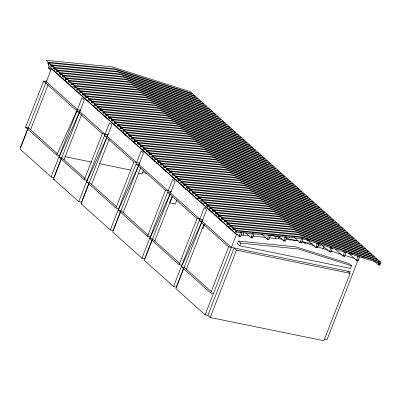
<?xml version="1.0" encoding="UTF-8"?>
<svg xmlns="http://www.w3.org/2000/svg" width="401" height="401" viewBox="0 0 401 401"><rect width="100%" height="100%" fill="white"/><g stroke="black" fill="none" stroke-linecap="round" stroke-linejoin="round"><path stroke-width="0.6" d="M50.451 64.18L48.596 63.995L47.874 63.348L48.185 62.22L46.02 60.28L112.135 66.852L190.345 91.684L192.51 93.618L114.3 68.792L48.185 62.22M48.596 63.995L48.912 62.867L115.022 69.438L193.232 94.27L195.397 96.205L117.187 71.378L51.077 64.807L48.912 62.867M53.96 66.827L51.483 66.581L50.762 65.934L51.077 64.807M51.483 66.581L51.799 65.453L117.909 72.025L196.124 96.852L198.289 98.791L120.074 73.964L53.965 67.393L51.799 65.453M56.847 69.413L54.376 69.167L53.649 68.521L53.965 67.393M54.376 69.167L54.686 68.04L120.796 74.611L199.011 99.438L201.177 101.378L122.962 76.551L56.852 69.98L54.686 68.04M59.117 71.939L57.263 71.754L56.541 71.107L56.852 69.98M57.263 71.754L57.574 70.626L123.683 77.198L201.898 102.024L204.064 103.964L125.849 79.137L59.739 72.566L57.574 70.626M62.621 74.586L60.15 74.34L59.428 73.694L59.739 72.566M60.15 74.34L60.461 73.213L126.571 79.784L204.786 104.611L206.951 106.551L128.736 81.724L62.626 75.152L60.461 73.213M64.892 77.112L63.037 76.927L62.315 76.28L62.626 75.152M63.037 76.927L63.348 75.799L129.458 82.37L207.673 107.197L209.838 109.137L131.623 84.31L65.513 77.734L63.348 75.799M68.396 79.759L65.924 79.513L65.203 78.867L65.513 77.734M65.924 79.513L66.235 78.385L132.35 84.957L210.56 109.784L212.725 111.724L134.515 86.897L68.401 80.32L66.235 78.385M70.666 82.285L68.812 82.1L68.09 81.453L68.401 80.32M68.812 82.1L69.127 80.972L135.237 87.543L213.447 112.37L215.613 114.31L137.403 89.483L71.293 82.907L69.127 80.972M74.175 84.932L71.699 84.686L70.977 84.04L71.293 82.907M71.699 84.686L72.015 83.558L138.124 90.13L216.339 114.957L218.505 116.897L140.29 92.07L74.18 85.493L72.015 83.558M77.062 87.518L74.591 87.273L73.864 86.626L74.18 85.493M74.591 87.273L74.902 86.14L141.012 92.716L219.227 117.543L221.392 119.483L143.177 94.656L77.067 88.08L74.902 86.14M79.949 90.105L77.478 89.859L76.756 89.212L77.067 88.08M77.478 89.859L77.789 88.726L143.899 95.303L222.114 120.13L224.279 122.069L146.064 97.242L79.954 90.666L77.789 88.726M82.22 92.631L80.365 92.446L79.644 91.799L79.954 90.666M80.365 92.446L80.676 91.313L146.786 97.889L225.001 122.716L227.166 124.656L148.951 99.829L82.842 93.253L80.676 91.313M85.724 95.278L83.253 95.032L82.531 94.385L82.842 93.253M83.253 95.032L83.563 93.899L149.673 100.476L227.888 125.302L230.054 127.242L151.839 102.415L85.729 95.839L83.563 93.899M88.611 97.864L86.14 97.618L85.418 96.972L85.729 95.839M86.14 97.618L86.456 96.486L152.565 103.062L230.775 127.889L232.941 129.829L154.731 105.002L88.621 98.425L86.456 96.486M88.621 98.425L88.305 99.558L89.027 100.205L91.498 100.45M89.027 100.205L89.343 99.072L155.453 105.648L233.663 130.475L235.828 132.415L157.618 107.588L91.508 101.012L89.343 99.072M93.769 102.977L91.919 102.791L91.192 102.145L91.508 101.012M91.919 102.791L92.23 101.659L158.34 108.235L236.555 133.062L238.72 135.002L160.505 110.175L94.395 103.598L92.23 101.659M96.656 105.563L94.806 105.378L94.085 104.731L94.395 103.598M94.806 105.378L95.117 104.245L161.227 110.821L239.442 135.648L241.608 137.588L163.392 112.761L97.283 106.185L95.117 104.245M100.165 108.21L97.694 107.964L96.972 107.318L97.283 106.185M97.694 107.964L98.004 106.831L164.114 113.408L242.329 138.235L244.495 140.175L166.28 115.348L100.17 108.771L98.004 106.831M103.052 110.796L100.581 110.551L99.859 109.904L100.17 108.771M100.581 110.551L100.892 109.418L167.001 115.994L245.217 140.821L247.382 142.761L169.167 117.934L103.057 111.358L100.892 109.418M103.057 111.358L102.746 112.491L103.468 113.137L105.939 113.383M103.468 113.137L103.779 112.004L169.889 118.581L248.104 143.408L250.269 145.347L172.054 120.521L105.944 113.944L103.779 112.004M108.21 115.909L106.355 115.724L105.633 115.077L105.944 113.944M106.355 115.724L106.671 114.591L172.781 121.167L250.991 145.994L253.156 147.934L174.946 123.107L108.836 116.531L106.671 114.591M111.714 118.556L109.242 118.31L108.521 117.663L108.836 116.531M109.242 118.31L109.558 117.177L175.668 123.754L253.883 148.581L256.044 150.52L177.833 125.693L111.724 119.117L109.558 117.177M114.606 121.142L112.135 120.896L111.408 120.25L111.724 119.117M112.135 120.896L112.445 119.764L178.555 126.34L256.77 151.167L258.936 153.107L180.721 128.28L114.611 121.704L112.445 119.764M116.871 123.663L115.022 123.483L114.3 122.836L114.611 121.704M115.022 123.483L115.333 122.35L181.442 128.927L259.658 153.753L261.823 155.693L183.608 130.866L117.498 124.29L115.333 122.35M120.38 126.315L117.909 126.069L117.187 125.423L117.498 124.29M117.909 126.069L118.22 124.937L184.33 131.513L262.545 156.34L264.71 158.28L186.495 133.453L120.385 126.876L118.22 124.937M122.651 128.836L120.796 128.656L120.074 128.004L120.385 126.876M120.796 128.656L121.107 127.523L187.217 134.099L265.432 158.926L267.597 160.866L189.382 136.034L123.272 129.463L121.107 127.523M126.155 131.488L123.683 131.242L122.962 130.591L123.272 129.463M123.683 131.242L123.994 130.109L190.109 136.686L268.319 161.513L270.485 163.453L192.274 138.621L126.16 132.049L123.994 130.109M128.425 134.009L126.571 133.829L125.849 133.177L126.16 132.049M126.571 133.829L126.886 132.696L192.996 139.272L271.206 164.099L273.372 166.034L195.162 141.207L129.052 134.636L126.886 132.696M131.929 136.661L129.458 136.41L128.736 135.764L129.052 134.636M129.458 136.41L129.774 135.282L195.883 141.859L274.099 166.686L276.264 168.62L198.049 143.794L131.939 137.222L129.774 135.282M134.821 139.242L132.35 138.997L131.623 138.35L131.939 137.222M132.35 138.997L132.661 137.869L198.771 144.44L276.986 169.272L279.151 171.207L200.936 146.38L134.826 139.809L132.661 137.869M137.708 141.829L135.237 141.583L134.515 140.936L134.826 139.809M135.237 141.583L135.548 140.455L201.658 147.027L279.873 171.859L282.038 173.793L203.823 148.966L137.713 142.395L135.548 140.455M139.979 144.355L138.124 144.17L137.403 143.523L137.713 142.395M138.124 144.17L138.435 143.042L204.545 149.613L282.76 174.44L284.926 176.38L206.71 151.553L140.601 144.982L138.435 143.042M143.483 147.002L141.012 146.756L140.29 146.109L140.601 144.982M141.012 146.756L141.322 145.628L207.432 152.2L285.647 177.026L287.813 178.966L209.598 154.139L143.488 147.568L141.322 145.628M146.37 149.588L143.899 149.342L143.177 148.696L143.488 147.568M143.899 149.342L144.21 148.215L210.325 154.786L288.535 179.613L290.7 181.553L212.49 156.726L146.375 150.154L144.21 148.215M149.257 152.174L146.786 151.929L146.064 151.282L146.375 150.154M146.786 151.929L147.102 150.801L213.212 157.372L291.422 182.199L293.587 184.139L215.377 159.312L149.267 152.741L147.102 150.801M151.528 154.701L149.673 154.515L148.951 153.869L149.267 152.741M149.673 154.515L149.989 153.388L216.099 159.959L294.314 184.786L296.479 186.726L218.264 161.899L152.154 155.322L149.989 153.388M154.415 157.287L152.565 157.102L151.839 156.455L152.154 155.322M152.565 157.102L152.876 155.974L218.986 162.545L297.201 187.372L299.367 189.312L221.151 164.485L155.042 157.909L152.876 155.974M157.924 159.934L155.453 159.688L154.731 159.042L155.042 157.909M155.453 159.688L155.763 158.56L221.873 165.132L300.088 189.959L302.254 191.899L224.039 167.072L157.929 160.495L155.763 158.56M160.811 162.52L158.34 162.275L157.618 161.628L157.929 160.495M158.34 162.275L158.651 161.147L224.76 167.718L302.976 192.545L305.141 194.485L226.926 169.658L160.816 163.082L158.651 161.147M163.698 165.107L161.227 164.861L160.505 164.215L160.816 163.082M161.227 164.861L161.538 163.728L227.648 170.305L305.863 195.132L308.028 197.071L229.813 172.245L163.703 165.668L161.538 163.728M165.969 167.633L164.114 167.448L163.392 166.801L163.703 165.668M164.114 167.448L164.43 166.315L230.54 172.891L308.75 197.718L310.915 199.658L232.705 174.831L166.595 168.255L164.43 166.315M169.473 170.28L167.001 170.034L166.28 169.387L166.595 168.255M167.001 170.034L167.317 168.901L233.427 175.478L311.637 200.305L313.803 202.244L235.593 177.417L169.483 170.841L167.317 168.901M172.365 172.866L169.894 172.62L169.167 171.974L169.483 170.841M169.894 172.62L170.204 171.488L236.314 178.064L314.529 202.891L316.695 204.831L238.48 180.004L172.37 173.427L170.204 171.488M174.63 175.392L172.781 175.207L172.059 174.56L172.37 173.427M172.781 175.207L173.092 174.074L239.202 180.65L317.417 205.477L319.582 207.417L241.367 182.59L175.257 176.014L173.092 174.074M178.139 178.039L175.668 177.793L174.946 177.147L175.257 176.014M175.668 177.793L175.979 176.661L242.089 183.237L320.304 208.064L322.469 210.004L244.254 185.177L178.144 178.6L175.979 176.661M180.41 180.565L178.555 180.38L177.833 179.733L178.144 178.6M178.555 180.38L178.866 179.247L244.976 185.823L323.191 210.65L325.356 212.59L247.141 187.763L181.031 181.187L178.866 179.247M183.914 183.212L181.442 182.966L180.721 182.32L181.031 181.187M181.442 182.966L181.753 181.833L247.863 188.41L326.078 213.237L328.244 215.177L250.029 190.35L183.919 183.773L181.753 181.833M186.184 185.738L184.33 185.553L183.608 184.906L183.919 183.773M184.33 185.553L184.645 184.42L250.755 190.996L328.965 215.823L331.131 217.763L252.921 192.936L186.811 186.36L184.645 184.42M189.688 188.385L187.217 188.139L186.495 187.493L186.811 186.36M187.217 188.139L187.533 187.006L253.643 193.583L331.853 218.41L334.018 220.35L255.808 195.523L189.698 188.946L187.533 187.006M192.58 190.971L190.109 190.726L189.382 190.079L189.698 188.946M190.109 190.726L190.42 189.593L256.53 196.169L334.745 220.996L336.91 222.936L258.695 198.109L192.585 191.533L190.42 189.593M195.467 193.558L192.996 193.312L192.274 192.665L192.585 191.533M192.996 193.312L193.307 192.179L259.417 198.756L337.632 223.583L339.797 225.522L261.582 200.695L195.472 194.119L193.307 192.179M198.355 196.144L195.883 195.899L195.162 195.252L195.472 194.119M195.883 195.899L196.194 194.766L262.304 201.342L340.519 226.169L342.685 228.109L264.47 203.282L198.36 196.706L196.194 194.766M201.242 198.731L198.771 198.485L198.049 197.838L198.36 196.706M198.771 198.485L199.081 197.352L265.191 203.929L343.406 228.755L345.572 230.695L267.357 205.868L201.247 199.292L199.081 197.352M204.129 201.317L201.658 201.071L200.936 200.425L201.247 199.292M201.658 201.071L201.969 199.939L268.084 206.515L346.294 231.342L348.459 233.282L270.244 208.455L204.134 201.878L201.969 199.939M207.016 203.903L204.545 203.658L203.823 203.011L204.134 201.878M204.545 203.658L204.861 202.525L270.971 209.101L349.181 233.928L351.346 235.868L273.136 211.041L207.026 204.465L204.861 202.525M209.903 206.49L207.432 206.244L206.71 205.598L207.026 204.465M207.432 206.244L207.748 205.111L273.858 211.688L352.073 236.515L354.238 238.455L276.023 213.628L209.913 207.051L207.748 205.111M212.174 209.011L210.325 208.831L209.598 208.179L209.913 207.051M210.325 208.831L210.635 207.698L276.745 214.274L354.96 239.101L357.126 241.041L278.911 216.209L212.801 209.638L210.635 207.698M215.683 211.663L213.212 211.417L212.49 210.766L212.801 209.638M213.212 211.417L213.522 210.284L279.632 216.861L357.847 241.688L360.013 243.628L281.798 218.796L215.688 212.224L213.522 210.284M218.57 214.249L216.099 214.004L215.377 213.352L215.688 212.224M216.099 214.004L216.41 212.871L282.52 219.447L360.735 244.274L362.9 246.209L284.685 221.382L218.575 214.811L216.41 212.871M221.457 216.836L218.986 216.585L218.264 215.939L218.575 214.811M218.986 216.585L219.297 215.457L285.407 222.034L363.622 246.861L365.787 248.795L287.572 223.969L221.462 217.397L219.297 215.457M223.728 219.357L221.873 219.172L221.151 218.525L221.462 217.397M221.873 219.172L222.184 218.044L288.299 224.615L366.509 249.447L368.674 251.382L290.464 226.555L224.349 219.984L222.184 218.044M227.232 222.004L224.76 221.758L224.039 221.111L224.349 219.984M224.76 221.758L225.076 220.63L291.186 227.202L369.396 252.034L371.562 253.968L293.352 229.141L227.242 222.57L225.076 220.63M230.124 224.59L227.648 224.344L226.926 223.698L227.242 222.57M227.648 224.344L227.963 223.217L294.073 229.788L372.288 254.615L374.454 256.555L296.239 231.728L230.129 225.156L227.963 223.217M232.39 227.116L230.54 226.931L229.813 226.284L230.129 225.156M230.54 226.931L230.851 225.803L296.961 232.374L375.176 257.201L377.341 259.141L299.126 234.314L233.016 227.743L230.851 225.803M235.282 229.703L233.427 229.517L232.705 228.871L233.016 227.743M233.427 229.517L233.738 228.39L299.848 234.961L378.063 259.788L380.228 261.728L302.013 236.901L235.903 230.329L233.738 228.39M236.314 232.104L236.625 230.976L302.735 237.547L380.95 262.374L380.639 263.507L302.424 238.68L236.314 232.104L235.593 231.457L235.903 230.329M48.812 63.904L48.19 65.493L238.956 236.334L240.52 236.655L241.968 232.936L240.405 232.615L238.956 236.334M50.807 70.2L48.456 68.09L49.037 66.606M56.716 155.072L25.614 127.217L43.579 81.137L46.326 81.699L77.428 109.548L56.716 155.072L59.458 155.633M20.441 147.543L27.92 128.37M46.04 81.894L46.716 80.15M30.496 129.899L48.165 84.581M61.142 158.911L53.894 177.503L51.153 176.941L81.909 98.05L84.26 100.155L53.503 179.052L78.746 201.658L81.493 202.219L88.741 183.628M79.493 111.854L80.17 110.11M63.949 159.859L81.619 114.541M87.057 180.345L84.31 179.783L102.275 133.703L77.032 111.097L79.779 111.658L105.022 134.265M78.746 201.658L109.508 122.766L111.859 124.871L107.373 136.37L136.616 162.555M107.087 136.566L107.769 134.826M120.561 211.337L113.087 230.51L110.34 229.948L81.097 203.763L106.922 137.533M91.548 184.57L109.212 139.257M133.508 142.736L133.959 141.573M133.623 142.841L134.114 141.603M133.774 142.871L134.23 141.708M118.651 208.635L115.904 208.074L133.869 161.994L104.631 135.809L107.373 136.37M110.34 229.948L141.097 151.057L143.453 153.162L112.691 232.054L141.934 258.244L144.676 258.8L151.924 240.214M142.009 150.435L142.46 149.272M138.681 164.861L139.363 163.117M123.137 212.866L140.806 167.548M143.282 170.515L141.924 173.999L138.079 173.212M165.237 171.157L165.693 169.994M165.357 171.262L165.844 170.024M150.24 236.931L147.498 236.369L165.463 190.29L136.22 164.099L138.967 164.661L168.209 190.851M141.934 258.244L172.691 179.347L175.042 181.458L170.56 192.956L199.798 219.141M170.275 193.152L170.951 191.412M170.109 194.119L144.285 260.349L173.523 286.535L176.27 287.096L183.518 268.505M154.731 241.156L172.174 196.42M172.38 196.445L169.889 202.836L175.377 203.959L176.961 199.893M196.971 199.573L197.422 198.41M181.833 265.221L179.087 264.66L197.056 218.58L167.813 192.395L170.56 192.956M203.056 205.111L203.513 203.949M173.523 286.535L204.284 207.643L206.635 209.748L175.879 288.64L205.117 314.825L207.863 315.387L210.214 317.497L323.853 340.72L350.128 273.327L347.777 271.221M205.412 207.217L205.863 206.054M201.868 221.447L202.545 219.703M186.325 269.447L203.994 224.134M204.56 224.605L202.976 228.67L201.873 228.45M228.349 227.673L228.806 226.51M213.427 293.517L210.68 292.956L228.645 246.871L199.407 220.685L202.154 221.247L231.392 247.432M234.65 233.402L235.106 232.239M205.117 314.825L236.455 234.45L51.388 68.716L20.05 149.092L51.153 176.941M207.863 315.387L234.139 247.993L236.49 250.104L350.128 273.327M238.455 241.026L237.422 243.673L239.773 245.778L350.454 268.399L351.482 265.753L349.131 263.647L295.928 246.866L238.455 241.026L240.806 243.131L298.279 248.971L351.482 265.753M210.214 317.497L236.49 250.104M242.946 235.467L244.079 232.565M239.773 245.778L240.806 243.131M250.961 237.572L252.409 233.853L253.978 234.174L252.53 237.888L250.961 237.572L245.833 232.976M267.277 239.222L268.73 235.502L270.294 235.823L268.845 239.542L267.277 239.222L261.683 234.209M275.076 239.036L276.209 236.134M278.334 238.821L279.016 237.076M283.597 240.871L285.046 237.151L286.61 237.472L285.161 241.191L283.597 240.871L277.998 235.858M299.913 242.52L301.362 238.806L302.925 239.121L301.477 242.841L299.913 242.52L294.314 237.507M304.745 243.206L305.201 242.044M304.86 243.312L305.351 242.074M305.016 243.342L305.467 242.179M317.888 243.242L318.82 244.079L317.371 247.793L315.808 247.472L317.256 243.758L316.324 242.921M317.632 247.357L318.534 245.036M322.895 249.061L324.028 246.159M331.467 247.542L332.399 248.374L330.95 252.094L329.381 251.773L330.83 248.054L329.898 247.222M345.04 251.838L345.973 252.675L344.524 256.394L342.96 256.074L344.409 252.354L343.01 251.101M357.988 256.655L359.552 256.976L358.103 260.69L356.539 260.374L357.988 256.655L357.055 255.818M358.138 259.853L326.99 339.737L324.249 339.176M379.577 262.705L380.509 263.542L379.877 265.156L378.313 264.835L378.945 263.221L378.013 262.384M84.31 179.783L59.067 157.177L79.779 111.658M115.904 208.074L86.661 181.889L106.856 137.508M147.498 236.369L118.255 210.184L138.967 164.661M179.087 264.66L149.849 238.475L170.044 194.094M210.68 292.956L181.442 266.77L202.154 221.247M47.874 63.348L49.112 63.473M50.762 65.934L52 66.06M53.649 68.521L54.887 68.646M56.541 71.107L57.774 71.233M59.428 73.694L60.661 73.819M62.315 76.28L63.548 76.406M65.203 78.867L66.441 78.992M68.09 81.453L69.328 81.578M70.977 84.04L72.215 84.165M73.864 86.626L75.102 86.751M76.756 89.212L77.989 89.333M79.644 91.799L80.877 91.919M82.531 94.385L83.764 94.506M85.418 96.972L86.656 97.092M91.192 102.145L92.43 102.265M94.085 104.731L95.318 104.851M96.972 107.318L98.205 107.438M99.859 109.904L101.092 110.024M105.633 115.077L106.872 115.197M108.521 117.663L109.759 117.784M111.408 120.25L112.646 120.37M114.3 122.836L115.533 122.957M117.187 125.423L118.42 125.543M120.074 128.004L121.308 128.13M122.962 130.591L124.2 130.716M125.849 133.177L127.087 133.302M128.736 135.764L129.974 135.889M131.623 138.35L132.861 138.475M134.515 140.936L135.749 141.062M137.403 143.523L138.636 143.648M140.29 146.109L141.523 146.235M143.177 148.696L144.415 148.821M146.064 151.282L147.302 151.408M148.951 153.869L150.19 153.994M151.839 156.455L153.077 156.58M154.731 159.042L155.964 159.167M157.618 161.628L158.851 161.753M160.505 164.215L161.738 164.34M163.392 166.801L164.631 166.926M166.28 169.387L167.518 169.508M169.167 171.974L170.405 172.094M172.059 174.56L173.292 174.681M174.946 177.147L176.179 177.267M177.833 179.733L179.067 179.854M180.721 182.32L181.954 182.44M183.608 184.906L184.846 185.026M186.495 187.493L187.733 187.613M189.382 190.079L190.62 190.199M192.274 192.665L193.508 192.786M195.162 195.252L196.395 195.372M198.049 197.838L199.282 197.959M200.936 200.425L202.174 200.545M203.823 203.011L205.061 203.132M206.71 205.598L207.949 205.718M209.598 208.179L210.836 208.304M212.49 210.766L213.723 210.891M215.377 213.352L216.61 213.477M218.264 215.939L219.497 216.064M221.151 218.525L222.39 218.65M224.039 221.111L225.277 221.237M226.926 223.698L228.164 223.823M229.813 226.284L231.051 226.41M232.705 228.871L233.938 228.996M235.593 231.457L236.826 231.583M48.456 68.09L52.17 68.466M53.283 70.451L54.521 70.576M58.947 75.854L60.802 76.045M83.764 98.24L85.002 98.365M86.12 100.345L87.974 100.536M92.4 105.814L93.639 105.939M114.335 125.122L115.568 125.247M119.999 130.525L121.232 130.651M142.956 151.247L144.811 151.433M145.924 153.413L147.162 153.538M151.593 158.821L152.826 158.946M174.545 179.538L176.405 179.728M176.901 181.643L178.134 181.768M183.182 187.112L184.42 187.237M206.139 207.828L207.994 208.019M208.49 209.939L209.728 210.064M214.776 215.407L216.63 215.593M236.455 234.45L237.693 234.575M240.785 234.891L249.447 235.773M252.54 236.084L265.527 237.407M269.241 237.783L282.234 239.101M285.943 239.477L298.314 240.735M61.619 78.2L63.453 78.576M63.975 80.31L65.809 80.686M70.761 86.691L72.897 87.127M95.072 108.16L96.907 108.536M97.428 110.27L99.263 110.641M80.481 110.175L74.681 108.987L43.579 81.137M104.215 116.651L106.35 117.087M122.671 132.876L123.894 133.127M124.41 134.856L126.245 135.232M102.275 133.703L108.08 134.886M132.114 141.428L134.255 141.864M25.614 127.217L28.361 127.779L57.604 153.969M154.265 161.167L155.488 161.418M156.616 163.272L158.45 163.648M133.869 161.994L139.668 163.182M163.708 169.718L165.543 170.094M65.042 156.661L91.924 162.154M99.258 163.653L131.027 170.144M141.959 172.38L146.731 173.357M59.067 157.177L61.814 157.738L85.223 178.701M185.242 189.337L187.688 189.833M188.209 191.568L190.044 191.944M165.463 190.29L171.262 191.472M195.302 198.014L197.132 198.385M86.661 181.889L89.408 182.45L116.33 206.56M53.503 179.052L54.601 179.272M217.447 217.753L219.282 218.129M219.803 219.858L221.021 220.109M197.056 218.58L202.856 219.768M317.256 243.758L318.82 244.079M226.59 226.244L228.425 226.615M270.269 235.171L279.738 237.106M285.848 238.354L297.763 240.79M301.732 241.602L312.424 243.788M318.229 244.971L321.281 245.597M330.83 248.054L332.399 248.374M344.409 252.354L345.973 252.675M378.945 263.221L380.509 263.542M118.255 210.184L121.002 210.746L148.385 235.267M81.097 203.763L82.2 203.989M228.645 246.871L350.519 271.783M149.849 238.475L152.596 239.036L179.979 263.562M181.442 266.77L184.184 267.332L211.568 291.853M301.893 241.863L314.424 245.818M317.407 246.755L328.143 250.144M331.126 251.086L341.266 254.284M344.845 255.412L354.985 258.61M306.479 239.547L309.462 240.495M317.823 243.151L319.612 243.718M349.466 253.196L352.449 254.144M362.003 257.176L363.797 257.743M378.479 263.903L379.877 265.156M373.647 260.66L378.313 264.835M356.705 259.437L358.103 260.69M348.609 253.272L356.539 260.374M343.126 255.141L344.524 256.394M335.03 248.971L342.96 256.074M329.552 250.841L330.95 252.094M320.985 244.254L329.381 251.773M315.973 246.54L317.371 247.793M307.412 239.953L315.808 247.472M301.993 238.289L302.925 239.121M300.078 241.587L301.477 242.841M285.677 236.64L286.61 237.472M283.763 239.938L285.161 241.191M269.362 234.986L270.294 235.823M267.447 238.289L268.845 239.542M251.126 236.635L252.53 237.888M239.121 235.402L240.52 236.655"/></g></svg>
